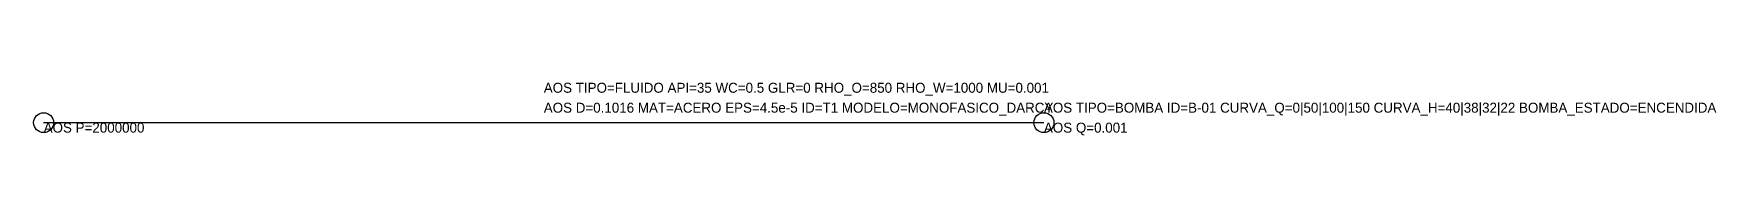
# Model space of a CAD drawing. Header units: metres. Extents: x -1 to 167, y -1 to 4.
import ezdxf

# ---------------------------------------------------------------- set-up
doc = ezdxf.new("R2010")
doc.units = ezdxf.units.M
doc.layers.get('0').update_dxf_attribs({"linetype": 'CONTINUOUS'})
doc.layers.add('AOS_FLOWLINES', color=3, linetype='CONTINUOUS')
doc.layers.add('AOS_META', color=2, linetype='CONTINUOUS')

msp = doc.modelspace()

# ---------------------------------------------------------------- linework, layer by layer
for centre in [(0, 0), (100, 0)]:
    msp.add_circle(centre, 1)
at = {"layer": 'AOS_FLOWLINES'}
msp.add_line((0, 0), (100, 0), dxfattribs=at)

# ---------------------------------------------------------------- texts
at = {"layer": 'AOS_META'}
for s, p in [('AOS TIPO=FLUIDO API=35 WC=0.5 GLR=0 RHO_O=850 RHO_W=1000 MU=0.001', (50, 3)), ('AOS D=0.1016 MAT=ACERO EPS=4.5e-5 ID=T1 MODELO=MONOFASICO_DARCY', (50, 1)), ('AOS TIPO=BOMBA ID=B-01 CURVA_Q=0|50|100|150 CURVA_H=40|38|32|22 BOMBA_ESTADO=ENCENDIDA', (100, 1)), ('AOS P=2000000', (0, -1)), ('AOS Q=0.001', (100, -1))]:
    msp.add_text(s, height=1, dxfattribs=at).set_placement(p)

doc.saveas('drawing.dxf')
